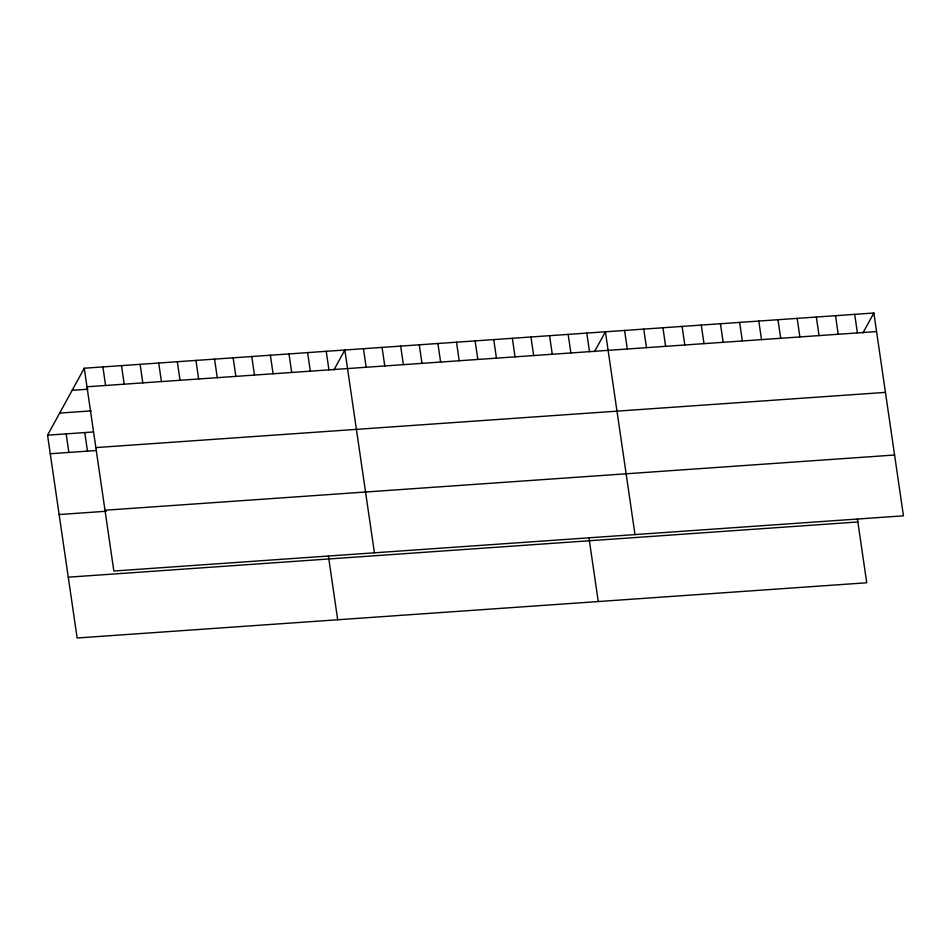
<?xml version="1.0" encoding="UTF-8"?>
<svg xmlns="http://www.w3.org/2000/svg" width="951" height="951" viewBox="0 0 951 951"><rect width="100%" height="100%" fill="white"/><g stroke="black" fill="none" stroke-linecap="round" stroke-linejoin="round"><path stroke-width="1.43" d="M857.445 519.127L866.73 582.773L77.138 637.99L47.55 435.178L84.27 368.227L873.862 313.01L903.45 515.822L113.858 571.028L84.27 368.227M333.932 369.891L344.833 350.004L374.421 552.816M594.494 351.668L605.407 331.78L634.995 534.593M862.961 332.898L873.862 313.01M86.981 386.784L876.572 331.578M72.157 390.314L87.908 389.221M59.663 413.079L91.165 410.88M47.55 435.178L93.364 431.98M95.849 447.588L885.44 392.383M50.26 453.746L96.075 450.536M104.99 510.235L894.582 455.018M59.128 514.539L106.369 511.234M68.27 577.186L857.861 521.98M854.687 314.353L857.398 332.921M835.513 315.696L838.223 334.265M816.338 317.04L819.049 335.608M797.164 318.383L799.874 336.939M777.989 319.714L780.688 338.283M758.815 321.058L761.513 339.626M739.628 322.401L742.339 340.969M720.454 323.744L723.164 342.301M701.279 325.087L703.99 343.644M682.105 326.419L684.815 344.987M662.93 327.762L665.641 346.33M643.756 329.105L646.466 347.674M624.581 330.449L627.291 349.005M586.791 333.088L589.501 351.656M568.175 334.383L570.885 352.952M588.978 537.897L598.262 601.543M549.571 335.691L552.281 354.259M530.955 336.987L533.666 355.555M512.339 338.294L515.05 356.863M493.735 339.59L496.446 358.158M475.12 340.898L477.83 359.454M456.504 342.194L459.214 360.762M437.9 343.501L440.61 362.058M419.284 344.797L421.994 363.365M400.668 346.105L403.379 364.661M382.064 347.4L384.775 365.969M363.448 348.708L366.159 367.264M326.229 351.311L328.939 369.868M307.613 352.607L310.323 371.175M328.416 556.121L337.7 619.767M288.997 353.903L291.707 372.471M270.393 355.21L273.103 373.779M251.777 356.506L254.488 375.074M233.161 357.814L235.872 376.382M214.557 359.109L217.268 377.678M195.942 360.417L198.652 378.985M177.326 361.713L180.036 380.281M158.722 363.02L161.432 381.577M140.106 364.316L142.816 382.884M121.502 365.624L124.201 384.18M102.886 366.92L105.597 385.488M84.77 432.574L87.48 451.143M66.166 433.882L68.864 452.438"/></g></svg>
